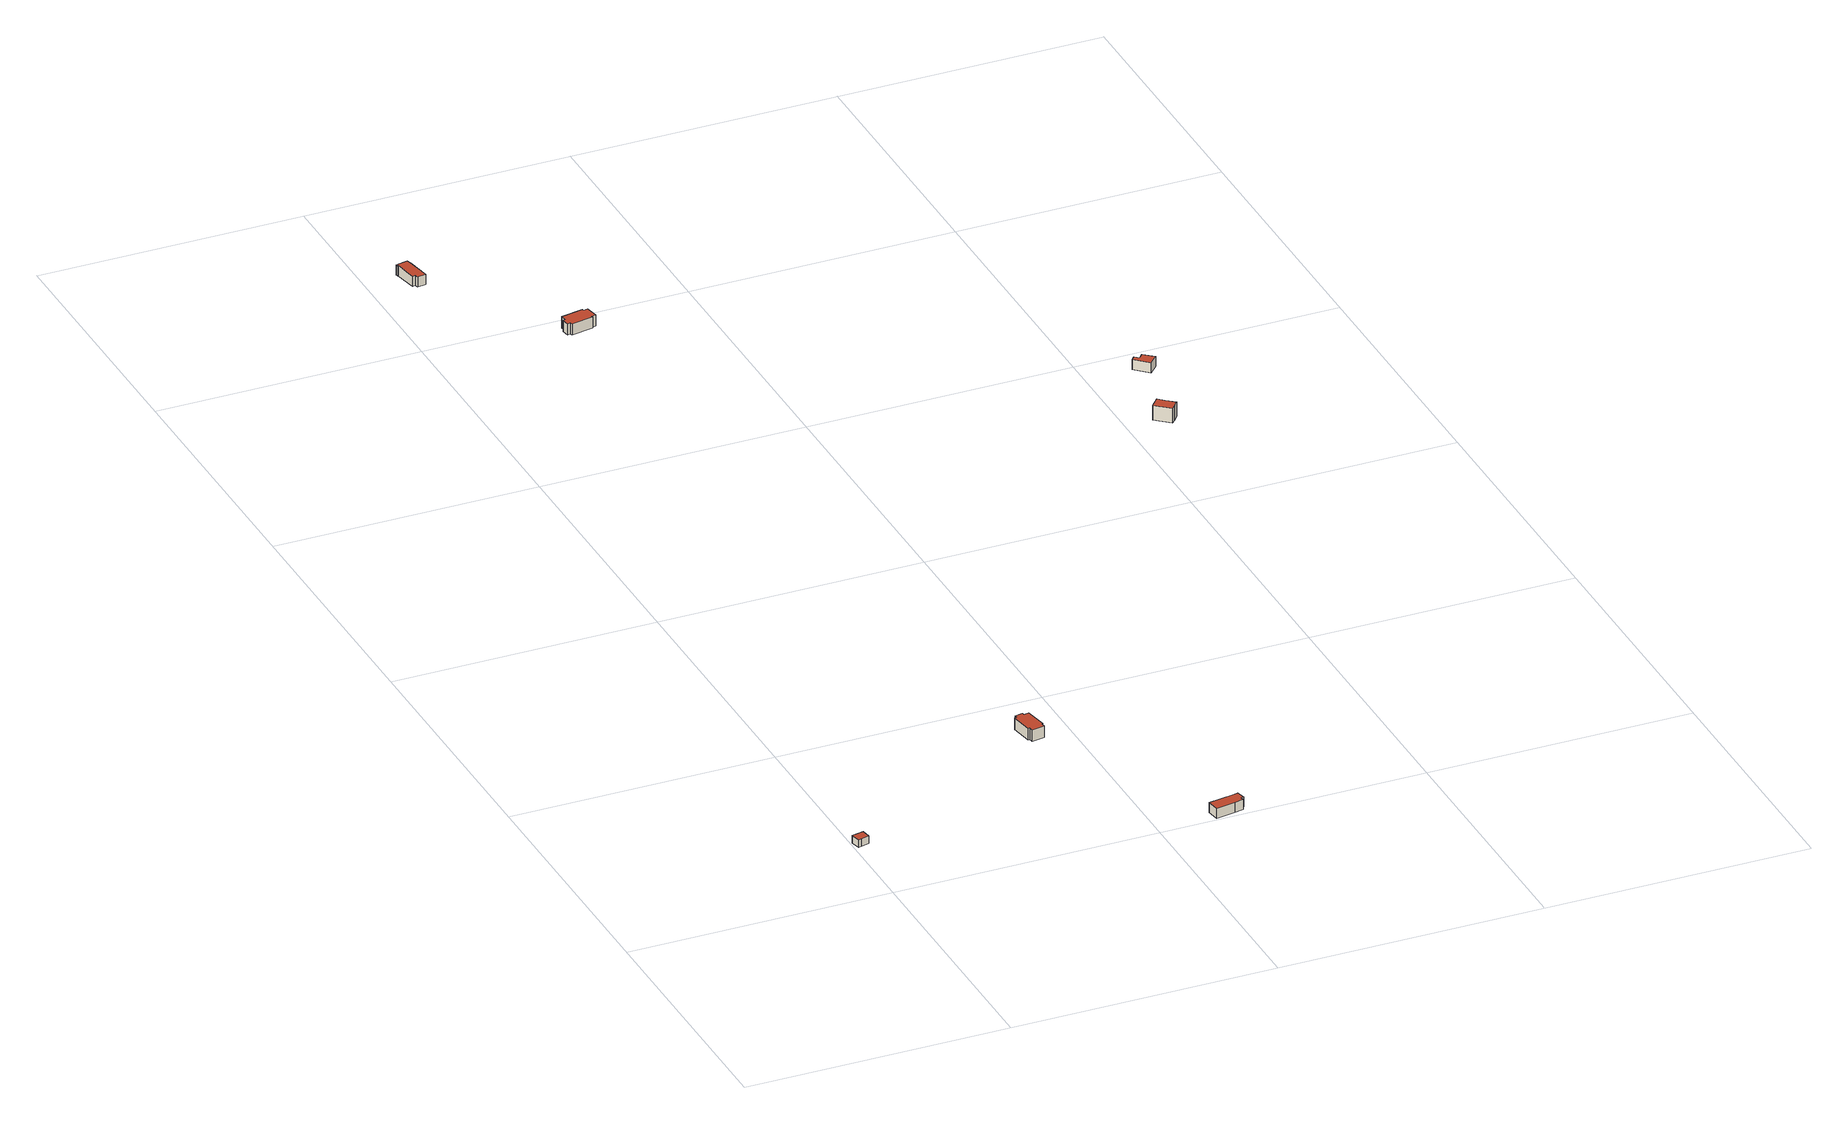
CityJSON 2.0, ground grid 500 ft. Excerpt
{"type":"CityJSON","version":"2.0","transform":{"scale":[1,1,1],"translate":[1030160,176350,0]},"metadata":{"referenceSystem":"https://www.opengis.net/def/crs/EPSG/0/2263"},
"CityObjects":{
"building1":{"type":"Building","attributes":{"name":"Bldg_4511003282","BIN":"4593697"},"geometry":[{"type":"MultiSurface","lod":"2","boundaries":[[[0,1,2,3,4]],[[5,6,7,8,9]],[[0,4,9,8]],[[1,0,8,7]],[[2,1,7,6]],[[3,2,6,5]],[[4,3,5,9]]],"semantics":{"surfaces":[{"type":"RoofSurface","BIN":"4593697"},{"type":"GroundSurface"},{"type":"WallSurface"}],"values":[0,1,2,2,2,2,2]}}]},
"building2":{"type":"Building","attributes":{"name":"Bldg_4210003473","BIN":"4295999"},"geometry":[{"type":"MultiSurface","lod":"2","boundaries":[[[10,11,12,13,14,15,16,17,18,19,20,21]],[[22,23,24,25,26,27,28,29,30,31,32,33]],[[23,22,21,20]],[[24,23,20,19]],[[25,24,19,18]],[[26,25,18,17]],[[27,26,17,16]],[[28,27,16,15]],[[29,28,15,14]],[[30,29,14,13]],[[31,30,13,12]],[[32,31,12,11]],[[33,32,11,10]],[[22,33,10,21]]],"semantics":{"surfaces":[{"type":"GroundSurface"},{"type":"RoofSurface","BIN":"4295999"},{"type":"WallSurface"}],"values":[0,1,2,2,2,2,2,2,2,2,2,2,2,2]}}]},
"building3":{"type":"Building","attributes":{"name":"Bldg_4210015648","BIN":"4296129"},"geometry":[{"type":"MultiSurface","lod":"2","boundaries":[[[34,35,36,37,38,39,40,41]],[[42,43,44,45,46,47,48,49]],[[46,45,41,40]],[[47,46,40,39]],[[48,47,39,38]],[[49,48,38,37]],[[42,49,37,36]],[[43,42,36,35]],[[44,43,35,34]],[[45,44,34,41]]],"semantics":{"surfaces":[{"type":"GroundSurface"},{"type":"RoofSurface","BIN":"4296129"},{"type":"WallSurface"}],"values":[0,1,2,2,2,2,2,2,2,2]}}]},
"building4":{"type":"Building","attributes":{"name":"Bldg_4210009163","BIN":"4295629"},"geometry":[{"type":"MultiSurface","lod":"2","boundaries":[[[50,51,52,53,54,55,56,57,58,59]],[[60,61,62,63,64,65,66,67,68,69]],[[62,61,59,58]],[[63,62,58,57]],[[64,63,57,56]],[[65,64,56,55]],[[66,65,55,54]],[[67,66,54,53]],[[68,67,53,52]],[[69,68,52,51]],[[60,69,51,50]],[[61,60,50,59]]],"semantics":{"surfaces":[{"type":"GroundSurface"},{"type":"RoofSurface","BIN":"4295629"},{"type":"WallSurface"}],"values":[0,1,2,2,2,2,2,2,2,2,2,2]}}]},
"building5":{"type":"Building","attributes":{"name":"Bldg_4210002332","BIN":"4295736"},"geometry":[{"type":"MultiSurface","lod":"2","boundaries":[[[70,71,72,73,74,75,76,77,78,79,80,81]],[[82,83,84,85,86,87,88,89,90,91,92,93]],[[83,82,81,80]],[[84,83,80,79]],[[85,84,79,78]],[[86,85,78,77]],[[87,86,77,76]],[[88,87,76,75]],[[89,88,75,74]],[[90,89,74,73]],[[91,90,73,72]],[[92,91,72,71]],[[93,92,71,70]],[[82,93,70,81]]],"semantics":{"surfaces":[{"type":"GroundSurface"},{"type":"RoofSurface","BIN":"4295736"},{"type":"WallSurface"}],"values":[0,1,2,2,2,2,2,2,2,2,2,2,2,2]}}]},
"building6":{"type":"Building","attributes":{"name":"Bldg_4210002290","BIN":"4532513"},"geometry":[{"type":"MultiSurface","lod":"2","boundaries":[[[94,95,96,97,98,99]],[[100,101,102,103,104,105]],[[104,103,99,98]],[[105,104,98,97]],[[100,105,97,96]],[[101,100,96,95]],[[102,101,95,94]],[[103,102,94,99]]],"semantics":{"surfaces":[{"type":"GroundSurface"},{"type":"RoofSurface","BIN":"4532513"},{"type":"WallSurface"}],"values":[0,1,2,2,2,2,2,2]}}]},
"building7":{"type":"Building","attributes":{"name":"Bldg_4210009029","BIN":"4296278"},"geometry":[{"type":"MultiSurface","lod":"2","boundaries":[[[106,107,108,109,110,111]],[[112,113,114,115,116,117]],[[111,110,117,116]],[[106,111,116,115]],[[107,106,115,114]],[[108,107,114,113]],[[109,108,113,112]],[[110,109,112,117]]],"semantics":{"surfaces":[{"type":"RoofSurface","BIN":"4296278"},{"type":"GroundSurface"},{"type":"WallSurface"}],"values":[0,1,2,2,2,2,2,2]}}]}
},
"vertices":[
[11,160,23],[27,163,23],[24,181,23],[2,177,23],[6,159,23],[2,177,8],[24,181,8],[27,163,8],[11,160,8],[6,159,8],
[433,424,5],[443,426,5],[450,384,5],[448,383,5],[449,375,5],[425,371,5],[424,379,5],[421,378,5],[414,420,5],[418,421,5],[417,426,5],[432,429,5],[432,429,28],[417,426,28],[418,421,28],[414,420,28],[421,378,28],[424,379,28],[425,371,28],[449,375,28],[448,383,28],[450,384,28],[443,426,28],[433,424,28],
[604,25,7],[654,33,7],[662,35,7],[665,18,7],[660,17,7],[661,11,7],[644,8,7],[608,2,7],[662,35,27],[654,33,27],[604,25,27],[608,2,27],[644,8,27],[661,11,27],[660,17,27],[665,18,27],
[89,2248,6],[98,2203,6],[81,2200,6],[80,2207,6],[75,2206,6],[66,2249,6],[65,2249,6],[64,2253,6],[81,2256,6],[87,2257,6],[89,2248,26],[87,2257,26],[81,2256,26],[64,2253,26],[65,2249,26],[66,2249,26],[75,2206,26],[80,2207,26],[81,2200,26],[98,2203,26],
[294,1978,7],[302,1979,7],[307,1955,7],[298,1953,7],[299,1951,7],[257,1943,7],[256,1948,7],[251,1947,7],[248,1961,7],[253,1962,7],[251,1973,7],[293,1981,7],[293,1981,29],[251,1973,29],[253,1962,29],[248,1961,29],[251,1947,29],[256,1948,29],[257,1943,29],[299,1951,29],[298,1953,29],[307,1955,29],[302,1979,29],[294,1978,29],
[1053,1282,5],[1068,1299,5],[1079,1289,5],[1095,1275,5],[1085,1263,5],[1080,1258,5],[1079,1289,34],[1068,1299,34],[1053,1282,34],[1080,1258,34],[1085,1263,34],[1095,1275,34],
[1111,1459,26],[1103,1450,26],[1095,1457,26],[1089,1450,26],[1114,1426,26],[1130,1443,26],[1089,1450,6],[1095,1457,6],[1103,1450,6],[1111,1459,6],[1130,1443,6],[1114,1426,6]
]}
